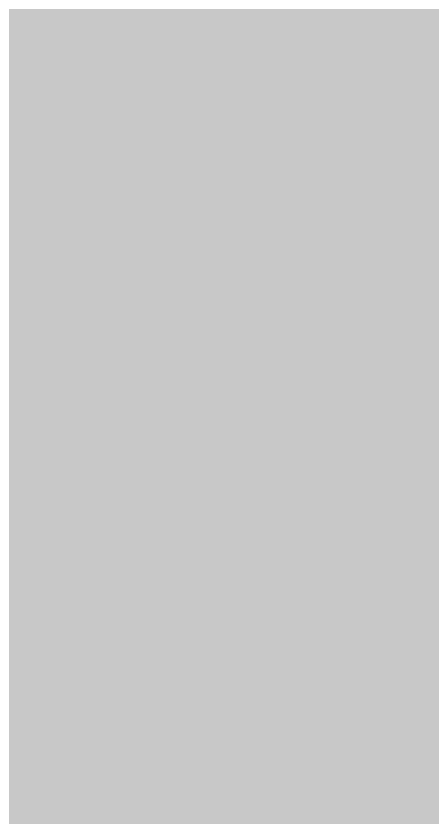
# Model space of a CAD drawing. Extents: x -23 to 289, y -67 to 135.
# Drawn here: x 137.9958 to 138.0244, y 103.4838 to 103.5388 of the extents above; entities that cross this region are included whole.
import ezdxf
from ezdxf.enums import TextEntityAlignment as Align

# ---------------------------------------------------------------- set-up
doc = ezdxf.new("R2010")
doc.units = 0
doc.header["$MEASUREMENT"] = 0
for name, color, linetype in [('ASSEMBLY_PART_NUMBERS_BTM', 191, 'CONTINUOUS'), ('DRILL_DRAWING', 21, 'CONTINUOUS'), ('GENERATED_SILKSCREEN_BTM', 255, 'CONTINUOUS')]:
    doc.layers.add(name, color=color, linetype=linetype)
doc.styles.add('VERIBEST_GERBER_0', font='txt')

msp = doc.modelspace()

# ---------------------------------------------------------------- linework, layer by layer
at = {"layer": 'GENERATED_SILKSCREEN_BTM', "const_width": 0.15}
for points in [[(137.319595, 103.096), (137.319595, 103.608799), (137.319258, 103.611161, 0.000019), (137.319272, 103.611132), (137.319605, 103.608801), (137.319605, 103.096008), (138.062796, 103.513603, -0.184528), (138.062799, 103.513605), (138.068399, 103.515205, -0.09902), (138.068401, 103.515205), (138.074001, 103.514405, -0.184528), (138.074004, 103.514403), (138.078803, 103.510404, -0.071068), (138.078804, 103.510403), (138.082003, 103.506404, -0.184528), (138.082005, 103.506401), (138.083605, 103.500802, -0.049389), (138.083605, 103.500801), (138.084405, 103.495201), (138.084405, 103.4952)], [(137.3108, 103.055205), (138.077995, 103.486403, -0.071068), (138.077996, 103.486404), (138.081996, 103.490404, -0.071068), (138.081997, 103.490405), (138.084395, 103.4952), (138.083595, 103.500799), (138.081995, 103.506398), (138.078796, 103.510397), (138.073998, 103.514395), (138.0684, 103.515195), (138.062801, 103.513595, -0.049389), (138.0628, 103.513595), (137.319604, 103.095997, -0.720759)], [(138.084405, 103.4952, -0.236068), (138.084403, 103.495196), (138.082005, 103.4904, -0.213377), (138.082004, 103.490396), (138.078004, 103.486396, -0.213377), (138.078, 103.486395), (137.310804, 103.055197, -0.162278)]]:
    msp.add_lwpolyline(points, format="xyb", dxfattribs=at)

# ---------------------------------------------------------------- texts
at = {"layer": 'ASSEMBLY_PART_NUMBERS_BTM', "style": 'VERIBEST_GERBER_0', "text_generation_flag": 2}
msp.add_text('ERJ-6GEYJ751V', height=2.032, rotation=90, dxfattribs=at).set_placement((137.96, 109), align=Align.TOP_LEFT)
at = {"layer": 'DRILL_DRAWING', "style": 'VERIBEST_GERBER_0'}
msp.add_text('A', height=2, dxfattribs=at).set_placement((137.7, 103.8), align=Align.MIDDLE_CENTER)

doc.saveas('drawing.dxf')
